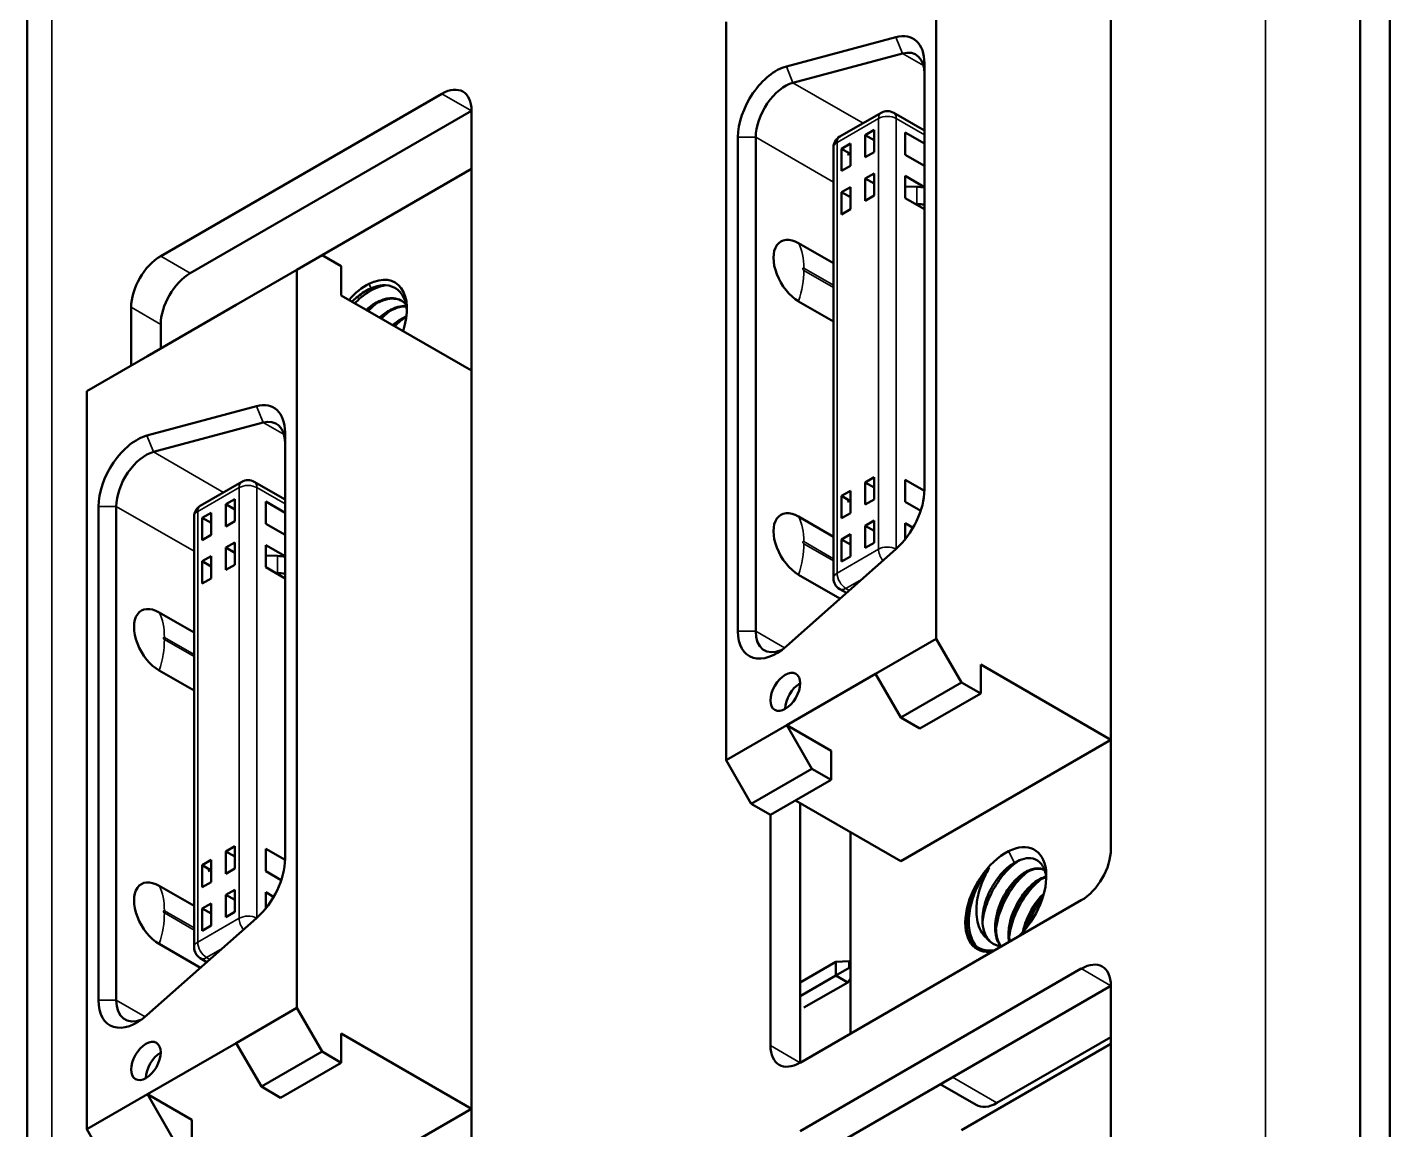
# Model space of a CAD drawing. Header units: millimetres. Extents: x 1391 to 4749, y -272 to 879.
# Drawn here: x 2197.16 to 2229.71, y 723.63 to 749.97 of the extents above; entities that cross this region are included whole.
import ezdxf

# ---------------------------------------------------------------- set-up
doc = ezdxf.new("R2010")
doc.units = ezdxf.units.MM
doc.header["$LTSCALE"] = 3
doc.layers.add('외형선(ISO)', color=7, linetype='Continuous', lineweight=50)
doc.layers.add('좁은 외형선(ISO)', color=7, linetype='Continuous', lineweight=35)

msp = doc.modelspace()

# ---------------------------------------------------------------- linework, layer by layer
at = {"layer": '외형선(ISO)', "color": 0}
for p, q in [((2229.708, 809.71), (2229.708, 664.373)), ((2229.001, 794.768), (2229.001, 679.479)), ((2197.161, 644.451), (2197.161, 793.053)), ((2223.047, 756.793), (2223.047, 730.338)), ((2218.875, 735.36), (2218.875, 752.996)), ((2213.854, 750.097), (2213.854, 732.461)), ((2215.294, 749.035), (2217.911, 749.736)), ((2215.452, 748.644), (2218.068, 749.345)), ((2218.592, 749.104), (2218.592, 738.925)), ((2200.349, 744.504), (2207.066, 748.383)), ((2207.773, 747.975), (2201.056, 744.096)), ((2207.773, 747.975), (2207.773, 721.52)), ((2216.568, 747.357), (2217.558, 747.928)), ((2218.592, 747.504), (2217.858, 747.928)), ((2214.137, 735.543), (2214.137, 747.342)), ((2214.562, 735.543), (2214.562, 747.342)), ((2217.178, 747.395), (2217.39, 747.517)), ((2217.39, 747.272), (2217.178, 747.395)), ((2217.178, 746.864), (2217.178, 747.395)), ((2217.39, 747.517), (2217.39, 746.987)), ((2218.132, 746.925), (2218.132, 747.456)), ((2218.132, 747.456), (2218.592, 747.191)), ((2216.418, 736.809), (2216.418, 747.097)), ((2216.612, 747.068), (2216.824, 747.191)), ((2216.612, 746.538), (2216.612, 747.068)), ((2216.612, 747.068), (2216.807, 746.956)), ((2216.824, 746.966), (2216.754, 746.925)), ((2216.824, 747.191), (2216.824, 746.66)), ((2217.39, 746.987), (2217.178, 746.864)), ((2216.824, 746.66), (2216.612, 746.538)), ((2218.592, 746.66), (2218.132, 746.925)), ((2207.773, 746.587), (2204.202, 744.525)), ((2217.178, 746.358), (2217.39, 746.48)), ((2217.178, 745.827), (2217.178, 746.358)), ((2217.178, 746.358), (2217.39, 746.235)), ((2217.39, 746.48), (2217.39, 745.95)), ((2218.132, 746.419), (2218.132, 745.888)), ((2218.132, 746.419), (2218.592, 746.154)), ((2216.612, 746.031), (2216.824, 746.154)), ((2216.612, 745.501), (2216.612, 746.031)), ((2216.612, 746.031), (2216.824, 745.909)), ((2216.824, 746.154), (2216.824, 745.623)), ((2218.132, 746.17), (2218.414, 746.158)), ((2217.39, 745.95), (2217.178, 745.827)), ((2218.592, 745.623), (2218.132, 745.888)), ((2218.414, 745.75), (2218.369, 745.752)), ((2216.824, 745.623), (2216.612, 745.501)), ((2216.418, 744.331), (2215.587, 744.811)), ((2204.202, 744.525), (2203.601, 744.178)), ((2204.202, 744.525), (2204.662, 744.26)), ((2203.601, 744.178), (2202.152, 743.341)), ((2203.601, 726.542), (2203.601, 744.178)), ((2204.662, 744.26), (2204.662, 743.565)), ((2207.773, 741.769), (2204.662, 743.565)), ((2215.587, 743.423), (2216.418, 742.943)), ((2199.642, 741.892), (2199.642, 743.28)), ((2202.152, 743.341), (2200.031, 742.116)), ((2200.349, 742.871), (2200.349, 742.3)), ((2200.031, 742.116), (2198.581, 741.279)), ((2198.581, 741.279), (2198.581, 723.643)), ((2200.021, 740.217), (2202.637, 740.918)), ((2200.178, 739.826), (2202.795, 740.527)), ((2203.319, 740.286), (2203.319, 730.107)), ((2217.178, 739.099), (2217.39, 739.222)), ((2217.39, 739.222), (2217.39, 738.691)), ((2218.132, 739.16), (2218.132, 738.63)), ((2218.132, 739.16), (2218.592, 738.895)), ((2201.295, 738.538), (2202.285, 739.11)), ((2203.319, 738.686), (2202.585, 739.11)), ((2216.612, 738.773), (2216.824, 738.895)), ((2216.824, 738.895), (2216.824, 738.364)), ((2217.178, 738.569), (2217.178, 739.099)), ((2217.178, 739.099), (2217.39, 738.977)), ((2198.864, 726.725), (2198.864, 738.524)), ((2199.288, 726.725), (2199.288, 738.524)), ((2201.904, 738.577), (2202.117, 738.699)), ((2202.117, 738.454), (2201.904, 738.577)), ((2201.904, 738.046), (2201.904, 738.577)), ((2202.117, 738.699), (2202.117, 738.168)), ((2202.859, 738.107), (2202.859, 738.638)), ((2202.859, 738.638), (2203.319, 738.373)), ((2216.612, 738.242), (2216.612, 738.773)), ((2216.612, 738.773), (2216.807, 738.66)), ((2216.824, 738.671), (2216.754, 738.63)), ((2217.39, 738.691), (2217.178, 738.569)), ((2218.503, 738.416), (2218.132, 738.63)), ((2201.145, 727.991), (2201.145, 738.279)), ((2201.339, 738.25), (2201.551, 738.373)), ((2201.339, 737.719), (2201.339, 738.25)), ((2201.339, 738.25), (2201.551, 738.128)), ((2201.551, 738.373), (2201.551, 737.842)), ((2202.117, 738.168), (2201.904, 738.046)), ((2216.418, 737.799), (2215.587, 738.279)), ((2216.824, 738.364), (2216.612, 738.242)), ((2217.178, 738.062), (2217.39, 738.185)), ((2217.39, 738.185), (2217.39, 737.654)), ((2201.551, 737.842), (2201.339, 737.719)), ((2203.319, 737.842), (2202.859, 738.107)), ((2216.612, 737.736), (2216.824, 737.858)), ((2216.824, 737.858), (2216.824, 737.327)), ((2217.178, 737.532), (2217.178, 738.062)), ((2217.178, 738.062), (2217.39, 737.94)), ((2218.132, 738.124), (2218.132, 737.74)), ((2218.132, 738.124), (2218.321, 738.015)), ((2201.904, 737.54), (2202.117, 737.662)), ((2201.904, 737.009), (2201.904, 737.54)), ((2201.904, 737.54), (2202.117, 737.417)), ((2202.117, 737.662), (2202.117, 737.132)), ((2202.859, 737.601), (2202.859, 737.07)), ((2202.859, 737.601), (2203.319, 737.336)), ((2216.612, 737.736), (2216.824, 737.613)), ((2216.612, 737.205), (2216.612, 737.736)), ((2217.39, 737.654), (2217.178, 737.532)), ((2201.339, 737.213), (2201.551, 737.336)), ((2201.339, 736.682), (2201.339, 737.213)), ((2201.339, 737.213), (2201.551, 737.091)), ((2201.551, 737.336), (2201.551, 736.805)), ((2202.859, 737.351), (2203.141, 737.34)), ((2217.911, 737.506), (2215.294, 735.186)), ((2216.824, 737.327), (2216.612, 737.205)), ((2202.117, 737.132), (2201.904, 737.009)), ((2203.319, 736.805), (2202.859, 737.07)), ((2203.141, 736.932), (2203.096, 736.934)), ((2215.587, 736.891), (2216.574, 736.321)), ((2201.551, 736.805), (2201.339, 736.682)), ((2216.728, 736.457), (2216.568, 736.549)), ((2201.145, 735.512), (2200.313, 735.992)), ((2217.425, 734.523), (2218.875, 735.36)), ((2219.476, 734.319), (2218.875, 735.36)), ((2200.313, 734.604), (2201.145, 734.124)), ((2219.936, 734.747), (2219.936, 734.053)), ((2219.936, 734.747), (2223.047, 732.951)), ((2215.304, 733.298), (2217.425, 734.523)), ((2218.026, 733.482), (2217.425, 734.523)), ((2219.476, 734.319), (2218.026, 733.482)), ((2219.476, 734.319), (2219.936, 734.053)), ((2218.486, 733.216), (2219.936, 734.053)), ((2213.854, 732.461), (2215.304, 733.298)), ((2215.304, 733.298), (2215.905, 732.257)), ((2216.365, 732.686), (2215.304, 733.298)), ((2218.486, 733.216), (2218.026, 733.482)), ((2216.365, 731.992), (2216.365, 732.686)), ((2223.047, 732.951), (2218.026, 730.052)), ((2213.854, 732.461), (2214.456, 731.42)), ((2215.905, 732.257), (2214.456, 731.42)), ((2214.915, 731.155), (2216.365, 731.992)), ((2216.365, 731.992), (2215.905, 732.257)), ((2214.915, 731.155), (2214.456, 731.42)), ((2218.026, 730.052), (2215.516, 731.502)), ((2215.622, 731.441), (2215.622, 725.235)), ((2214.915, 725.643), (2214.915, 731.155)), ((2216.824, 725.929), (2216.824, 730.746)), ((2201.904, 730.281), (2202.117, 730.404)), ((2202.117, 730.404), (2202.117, 729.873)), ((2201.339, 729.954), (2201.551, 730.077)), ((2201.551, 730.077), (2201.551, 729.546)), ((2201.904, 729.75), (2201.904, 730.281)), ((2201.904, 730.281), (2202.117, 730.159)), ((2202.859, 730.342), (2202.859, 729.812)), ((2202.859, 730.342), (2203.318, 730.077)), ((2201.339, 729.424), (2201.339, 729.954)), ((2201.339, 729.954), (2201.533, 729.842)), ((2201.551, 729.852), (2201.48, 729.812)), ((2202.117, 729.873), (2201.904, 729.75)), ((2203.229, 729.598), (2202.859, 729.812)), ((2201.145, 728.981), (2200.313, 729.461)), ((2201.551, 729.546), (2201.339, 729.424)), ((2201.904, 729.244), (2202.117, 729.367)), ((2201.904, 728.713), (2201.904, 729.244)), ((2201.904, 729.244), (2202.117, 729.122)), ((2202.117, 729.367), (2202.117, 728.836)), ((2202.859, 729.305), (2202.859, 728.922)), ((2202.859, 729.305), (2203.047, 729.197)), ((2222.34, 729.114), (2215.622, 725.235)), ((2201.339, 728.918), (2201.551, 729.04)), ((2201.339, 728.918), (2201.551, 728.795)), ((2201.339, 728.387), (2201.339, 728.918)), ((2201.551, 729.04), (2201.551, 728.509)), ((2202.117, 728.836), (2201.904, 728.713)), ((2202.637, 728.688), (2200.021, 726.368)), ((2201.551, 728.509), (2201.339, 728.387)), ((2200.313, 728.072), (2201.3, 727.503)), ((2201.454, 727.639), (2201.295, 727.731)), ((2216.478, 727.644), (2215.622, 727.15)), ((2215.622, 723.602), (2222.34, 727.481)), ((2216.796, 727.664), (2216.478, 727.644)), ((2216.478, 727.317), (2216.478, 727.644)), ((2216.478, 727.317), (2216.796, 727.501)), ((2216.796, 727.664), (2216.824, 727.648)), ((2216.796, 727.664), (2216.796, 727.501)), ((2216.796, 727.501), (2216.824, 727.485)), ((2215.622, 726.823), (2216.478, 727.317)), ((2216.761, 727.154), (2215.714, 726.55)), ((2216.478, 727.317), (2216.761, 727.154)), ((2216.824, 727.249), (2216.761, 727.154)), ((2223.047, 727.072), (2216.329, 723.194)), ((2223.047, 727.072), (2223.047, 700.618)), ((2202.152, 725.705), (2203.601, 726.542)), ((2204.202, 725.501), (2203.601, 726.542)), ((2204.662, 725.929), (2204.662, 725.235)), ((2204.662, 725.929), (2207.773, 724.133)), ((2220.325, 724.276), (2223.047, 725.848)), ((2200.031, 724.48), (2202.152, 725.705)), ((2202.753, 724.664), (2202.152, 725.705)), ((2204.202, 725.501), (2202.753, 724.664)), ((2204.202, 725.501), (2204.662, 725.235)), ((2223.047, 725.684), (2219.476, 723.623)), ((2203.213, 724.398), (2204.662, 725.235)), ((2203.213, 724.398), (2202.753, 724.664)), ((2219.825, 724.226), (2218.971, 724.719)), ((2198.581, 723.643), (2200.031, 724.48)), ((2200.031, 724.48), (2200.632, 723.439)), ((2201.091, 723.868), (2200.031, 724.48)), ((2201.091, 723.173), (2201.091, 723.868)), ((2207.773, 724.133), (2202.753, 721.234)), ((2198.581, 723.643), (2199.182, 722.602))]:
    msp.add_line(p, q, dxfattribs=at)
for centre, start, end in [((2217.708, 747.668), 60, 120), ((2216.718, 747.097), 120, 180), ((2202.435, 738.85), 60, 120), ((2201.445, 738.279), 120, 180), ((2216.718, 736.809), 180, 240), ((2201.445, 727.991), 180, 240)]:
    msp.add_arc(centre, 0.3, start, end, dxfattribs=at)
for centre, major_axis, start_param, end_param in [((2217.673, 748.574), (0.65, 1.126), 5.497787, 6.806784), ((2217.885, 748.451), (0.5, 0.866), 5.497787, 6.806784), ((2215.057, 747.873), (0.65, 1.126), 0.523599, 2.356194), ((2215.269, 747.75), (0.5, 0.866), 0.523599, 2.356194), ((2207.066, 747.566), (0.5, 0.866), 5.497787, 7.068583), ((2218.345, 745.582), (1, 0), 1.32071, 1.501087), ((2218.345, 745.174), (-1, 0), 4.462303, 4.642679), ((2215.587, 744.117), (-0.425, 0.736), 5.497786, 8.63938), ((2200.349, 743.688), (-0.5, -0.866), 3.926991, 5.497787), ((2201.056, 743.28), (0.5, 0.866), 0.785398, 2.356194), ((2205.263, 742.688), (0.684, 1.186), 0.722566, 1.228412), ((2205.263, 742.688), (0.684, 1.186), 5.054773, 7.005752), ((2202.399, 739.755), (0.65, 1.126), 5.497787, 6.806784), ((2202.611, 739.633), (0.5, 0.866), 5.497787, 6.806784), ((2199.783, 739.054), (0.65, 1.126), 0.523599, 2.356194), ((2199.995, 738.932), (0.5, 0.866), 0.523599, 2.356194), ((2217.673, 738.394), (-0.65, -1.126), 1.047198, 2.356194), ((2215.587, 737.585), (-0.425, 0.736), 5.497786, 8.63938), ((2203.071, 736.764), (1, 0), 1.32071, 1.501087), ((2203.071, 736.356), (-1, 0), 4.462303, 4.642679), ((2200.313, 735.298), (-0.425, 0.736), 5.497786, 8.63938), ((2215.057, 736.074), (-0.65, -1.126), 5.497787, 7.330383), ((2215.269, 735.952), (-0.5, -0.866), 5.497787, 6.927988), ((2215.622, 733.89), (-0.25, -0.433), 3.926991, 5.497787), ((2220.537, 729.134), (0.684, 1.186), 4.245835, 7.005752), ((2202.399, 729.576), (-0.65, -1.126), 1.047198, 2.356194), ((2220.537, 729.134), (0.685, 1.186), 0.722566, 3.608146), ((2222.34, 729.93), (0.5, 0.866), 3.926991, 5.497787), ((2200.313, 728.766), (-0.425, 0.736), 5.497786, 8.63938), ((2220.749, 729.011), (-0.534, -0.926), 5.67221, 6.024414), ((2220.749, 729.011), (-0.534, -0.926), 6.024554, 6.024757), ((2222.34, 726.664), (0.5, 0.866), 5.497787, 7.068583), ((2199.783, 727.256), (-0.65, -1.126), 5.497787, 7.330383), ((2199.995, 727.134), (-0.5, -0.866), 5.497787, 6.927988), ((2200.349, 725.072), (-0.25, -0.433), 3.926991, 5.497787), ((2215.622, 726.052), (-0.5, -0.866), 5.497787, 7.068583), ((2220.325, 725.092), (-0.5, -0.866), 0, 0.785398)]:
    msp.add_ellipse(centre, major_axis=major_axis, ratio=0.57735, start_param=start_param, end_param=end_param, dxfattribs=at)
for centre in [(2215.269, 734.094), (2199.995, 725.276)]:
    msp.add_ellipse(centre, major_axis=(-0.25, -0.433), ratio=0.57735, dxfattribs=at)
for points, knots in [([(2205.318, 743.71), (2205.22, 743.66), (2205.121, 743.593), (2204.991, 743.481), (2204.956, 743.449), (2204.922, 743.416)], [0.00000463, 0.00000463, 0.00000463, 0.00000463, 0.04054907, 0.04054907, 0.0556116, 0.0556116, 0.0556116, 0.0556116]), ([(2204.987, 743.378), (2205.033, 743.425), (2205.08, 743.47), (2205.274, 743.633), (2205.407, 743.705), (2205.582, 743.776), (2205.65, 743.795), (2205.715, 743.807)], [-1.41963802, -1.41963802, -1.41963802, -1.41963802, -1.40521207, -1.40521207, -1.36223074, -1.36223074, -1.33518194, -1.33518194, -1.33518194, -1.33518194]), ([(2205.318, 743.71), (2205.328, 743.714), (2205.337, 743.719), (2205.356, 743.728), (2205.367, 743.733), (2205.378, 743.737)], [-0.008112216, -0.008112216, -0.008112216, -0.008112216, -0.00435273, -0.00435273, -0.000000528, -0.000000528, -0.000000528, -0.000000528]), ([(2205.378, 743.737), (2205.506, 743.792), (2205.622, 743.812), (2205.821, 743.801), (2205.91, 743.772), (2206.074, 743.656), (2206.131, 743.568), (2206.203, 743.395), (2206.224, 743.294), (2206.23, 743.184)], [-0.3411007, -0.3411007, -0.3411007, -0.3411007, -0.3069158, -0.3069158, -0.2734053, -0.2734053, -0.2332699, -0.2332699, -0.1929574, -0.1929574, -0.1929574, -0.1929574]), ([(2205.258, 743.221), (2205.283, 743.243), (2205.308, 743.264), (2205.39, 743.327), (2205.448, 743.365), (2205.576, 743.435), (2205.647, 743.463), (2205.766, 743.491), (2205.815, 743.497), (2205.929, 743.498), (2205.993, 743.487), (2206.098, 743.444), (2206.14, 743.417), (2206.188, 743.373), (2206.198, 743.363), (2206.207, 743.352)], [0.0754366, 0.0754366, 0.0754366, 0.0754366, 0.0859219, 0.0859219, 0.1090576, 0.1090576, 0.1374293, 0.1374293, 0.1576978, 0.1576978, 0.1871767, 0.1871767, 0.2110638, 0.2110638, 0.2177129, 0.2177129, 0.2177129, 0.2177129]), ([(2206.111, 743.432), (2206.08, 743.449), (2206.047, 743.462), (2205.953, 743.487), (2205.888, 743.491), (2205.748, 743.475), (2205.672, 743.454), (2205.517, 743.386), (2205.438, 743.339), (2205.332, 743.259), (2205.304, 743.236), (2205.276, 743.211)], [0.0804132, 0.0804132, 0.0804132, 0.0804132, 0.0972251, 0.0972251, 0.1257528, 0.1257528, 0.1564545, 0.1564545, 0.187802, 0.187802, 0.1995583, 0.1995583, 0.1995583, 0.1995583]), ([(2205.306, 743.194), (2205.321, 743.209), (2205.336, 743.224), (2205.4, 743.286), (2205.453, 743.334), (2205.511, 743.378)], [-0.64085808, -0.64085808, -0.64085808, -0.64085808, -0.63484309, -0.63484309, -0.61538106, -0.61538106, -0.61538106, -0.61538106]), ([(2205.846, 743.224), (2205.815, 743.208), (2205.784, 743.191), (2205.693, 743.133), (2205.633, 743.089), (2205.576, 743.038)], [-0.1733075, -0.1733075, -0.1733075, -0.1733075, -0.16094263, -0.16094263, -0.13673091, -0.13673091, -0.13673091, -0.13673091]), ([(2205.594, 743.027), (2205.605, 743.037), (2205.616, 743.046), (2205.704, 743.12), (2205.784, 743.173), (2205.864, 743.214)], [-0.03660113, -0.03660113, -0.03660113, -0.03660113, -0.03206384, -0.03206384, -0.0000085, -0.0000085, -0.0000085, -0.0000085]), ([(2205.846, 743.224), (2205.886, 743.244), (2205.926, 743.261), (2206.032, 743.298), (2206.096, 743.311), (2206.178, 743.315), (2206.197, 743.315), (2206.215, 743.313)], [0.00000936, 0.00000936, 0.00000936, 0.00000936, 0.01594757, 0.01594757, 0.04273414, 0.04273414, 0.05093776, 0.05093776, 0.05093776, 0.05093776]), ([(2206.217, 743.303), (2206.197, 743.304), (2206.176, 743.303), (2206.109, 743.298), (2206.062, 743.288), (2205.964, 743.259), (2205.914, 743.239), (2205.864, 743.214)], [0.11453439, 0.11453439, 0.11453439, 0.11453439, 0.12339075, 0.12339075, 0.14298835, 0.14298835, 0.16293936, 0.16293936, 0.16293936, 0.16293936]), ([(2205.894, 742.854), (2205.905, 742.863), (2205.916, 742.873), (2206.004, 742.946), (2206.084, 743), (2206.164, 743.04)], [0.08833595, 0.08833595, 0.08833595, 0.08833595, 0.09287417, 0.09287417, 0.12492362, 0.12492362, 0.12492362, 0.12492362]), ([(2206.182, 743.03), (2206.098, 742.987), (2206.013, 742.93), (2205.926, 742.855), (2205.919, 742.849), (2205.912, 742.844)], [0.00001872, 0.00001872, 0.00001872, 0.00001872, 0.03384926, 0.03384926, 0.0366197, 0.0366197, 0.0366197, 0.0366197]), ([(2219.981, 728.6), (2219.988, 728.664), (2219.999, 728.73), (2220.049, 728.947), (2220.105, 729.101), (2220.254, 729.412), (2220.352, 729.568), (2220.559, 729.826), (2220.669, 729.933), (2220.826, 730.044), (2220.859, 730.065), (2220.891, 730.083)], [-0.8634311, -0.8634311, -0.8634311, -0.8634311, -0.8413233, -0.8413233, -0.7908052, -0.7908052, -0.7344104, -0.7344104, -0.6834224, -0.6834224, -0.6700664, -0.6700664, -0.6700664, -0.6700664]), ([(2221.503, 729.628), (2221.502, 729.652), (2221.499, 729.676), (2221.48, 729.821), (2221.44, 729.913), (2221.334, 730.046), (2221.266, 730.09), (2221.121, 730.126), (2221.049, 730.125), (2220.899, 730.091), (2220.821, 730.059), (2220.742, 730.012)], [-0.1671299, -0.1671299, -0.1671299, -0.1671299, -0.1587316, -0.1587316, -0.1143945, -0.1143945, -0.0705903, -0.0705903, -0.0350836, -0.0350836, -0.0003014, -0.0003014, -0.0003014, -0.0003014]), ([(2220.12, 729.86), (2220.023, 729.743), (2219.932, 729.613), (2219.781, 729.346), (2219.725, 729.219), (2219.635, 728.935), (2219.608, 728.78), (2219.596, 728.517), (2219.605, 728.405), (2219.629, 728.307)], [-0.1802539, -0.1802539, -0.1802539, -0.1802539, -0.1362417, -0.1362417, -0.0941527, -0.0941527, -0.0431425, -0.0431425, -0.0000575, -0.0000575, -0.0000575, -0.0000575]), ([(2219.85, 727.999), (2219.832, 728.018), (2219.815, 728.039), (2219.726, 728.162), (2219.688, 728.281), (2219.647, 728.538), (2219.648, 728.697), (2219.701, 729.03), (2219.75, 729.189), (2219.857, 729.44), (2219.908, 729.537), (2220.019, 729.721), (2220.08, 729.809), (2220.144, 729.889)], [-0.2121895, -0.2121895, -0.2121895, -0.2121895, -0.2033222, -0.2033222, -0.163161, -0.163161, -0.1148826, -0.1148826, -0.0652414, -0.0652414, -0.0326543, -0.0326543, -0.0002802, -0.0002802, -0.0002802, -0.0002802]), ([(2220.095, 728.195), (2220.074, 728.212), (2220.053, 728.231), (2220.033, 728.252), (2220.008, 728.279), (2219.985, 728.31), (2219.964, 728.343), (2219.927, 728.401), (2219.897, 728.468), (2219.876, 728.541), (2219.854, 728.614), (2219.841, 728.693), (2219.835, 728.778), (2219.83, 728.862), (2219.832, 728.952), (2219.843, 729.045), (2219.846, 729.07), (2219.85, 729.096), (2219.854, 729.121), (2219.865, 729.19), (2219.88, 729.26), (2219.9, 729.33), (2219.926, 729.427), (2219.96, 729.523), (2220.001, 729.617), (2220.042, 729.71), (2220.09, 729.802), (2220.144, 729.889)], [0.0000023, 0.0000023, 0.0000023, 0.0000023, 0.0620137, 0.0620137, 0.0620137, 0.1428571, 0.1428571, 0.1428571, 0.2857143, 0.2857143, 0.2857143, 0.4285714, 0.4285714, 0.4285714, 0.5714286, 0.5714286, 0.5714286, 0.6103082, 0.6103082, 0.6103082, 0.7142857, 0.7142857, 0.7142857, 0.8571429, 0.8571429, 0.8571429, 0.9991428, 0.9991428, 0.9991428, 0.9991428]), ([(2220.693, 729.981), (2220.635, 729.942), (2220.578, 729.897), (2220.462, 729.787), (2220.405, 729.722), (2220.263, 729.537), (2220.186, 729.408), (2220.097, 729.21), (2220.072, 729.146), (2220.012, 728.96), (2219.989, 728.838), (2219.976, 728.617), (2219.983, 728.518), (2220.004, 728.43)], [-0.1930619, -0.1930619, -0.1930619, -0.1930619, -0.1679086, -0.1679086, -0.1405681, -0.1405681, -0.0961458, -0.0961458, -0.0755457, -0.0755457, -0.0363253, -0.0363253, -0.0000318, -0.0000318, -0.0000318, -0.0000318]), ([(2220.406, 728.021), (2220.392, 728.042), (2220.378, 728.063), (2220.34, 728.135), (2220.32, 728.189), (2220.292, 728.305), (2220.285, 728.366), (2220.28, 728.508), (2220.286, 728.588), (2220.307, 728.716), (2220.316, 728.762), (2220.34, 728.858), (2220.355, 728.908), (2220.405, 729.05), (2220.445, 729.141), (2220.525, 729.287), (2220.561, 729.344), (2220.644, 729.462), (2220.693, 729.522), (2220.785, 729.62), (2220.827, 729.66), (2220.9, 729.72), (2220.93, 729.742), (2220.96, 729.762)], [-0.223132, -0.223132, -0.223132, -0.223132, -0.2119371, -0.2119371, -0.1884377, -0.1884377, -0.16565, -0.16565, -0.1386469, -0.1386469, -0.1239517, -0.1239517, -0.1079914, -0.1079914, -0.0782642, -0.0782642, -0.0579725, -0.0579725, -0.0335321, -0.0335321, -0.0138665, -0.0138665, -0.0000527, -0.0000527, -0.0000527, -0.0000527]), ([(2220.301, 728.436), (2220.313, 728.529), (2220.334, 728.627), (2220.416, 728.9), (2220.488, 729.068), (2220.651, 729.354), (2220.745, 729.491), (2220.929, 729.688), (2220.997, 729.749), (2221.065, 729.802)], [-1.5979072, -1.5979072, -1.5979072, -1.5979072, -1.567764, -1.567764, -1.5194856, -1.5194856, -1.4793244, -1.4793244, -1.4575472, -1.4575472, -1.4575472, -1.4575472]), ([(2220.979, 729.751), (2220.92, 729.712), (2220.861, 729.664), (2220.75, 729.555), (2220.697, 729.495), (2220.598, 729.363), (2220.552, 729.291), (2220.466, 729.133), (2220.428, 729.047), (2220.365, 728.874), (2220.34, 728.786), (2220.308, 728.617), (2220.301, 728.536), (2220.301, 728.386), (2220.308, 728.318), (2220.335, 728.188), (2220.357, 728.128), (2220.385, 728.074)], [-0.2122491, -0.2122491, -0.2122491, -0.2122491, -0.1852303, -0.1852303, -0.1598343, -0.1598343, -0.1336689, -0.1336689, -0.1057247, -0.1057247, -0.0777633, -0.0777633, -0.050926, -0.050926, -0.0261301, -0.0261301, -0.0000369, -0.0000369, -0.0000369, -0.0000369]), ([(2220.742, 730.012), (2220.734, 730.007), (2220.725, 730.002), (2220.709, 729.991), (2220.701, 729.986), (2220.693, 729.981)], [-0.007244005, -0.007244005, -0.007244005, -0.007244005, -0.003482443, -0.003482443, -0.000016156, -0.000016156, -0.000016156, -0.000016156]), ([(2220.96, 729.762), (2220.967, 729.767), (2220.973, 729.771), (2220.987, 729.78), (2220.993, 729.784), (2221, 729.788)], [-0.006752783, -0.006752783, -0.006752783, -0.006752783, -0.003688664, -0.003688664, -0.000621289, -0.000621289, -0.000621289, -0.000621289]), ([(2221.019, 729.777), (2221.013, 729.773), (2221.006, 729.769), (2220.992, 729.76), (2220.986, 729.756), (2220.979, 729.751)], [-0.006162923, -0.006162923, -0.006162923, -0.006162923, -0.003096779, -0.003096779, -0.000031142, -0.000031142, -0.000031142, -0.000031142]), ([(2221, 729.788), (2221.034, 729.807), (2221.067, 729.824), (2221.143, 729.855), (2221.186, 729.867), (2221.275, 729.881), (2221.32, 729.881), (2221.4, 729.865), (2221.434, 729.851), (2221.465, 729.832)], [-0.33756009, -0.33756009, -0.33756009, -0.33756009, -0.32221157, -0.32221157, -0.30209181, -0.30209181, -0.27850738, -0.27850738, -0.25714313, -0.25714313, -0.25714313, -0.25714313]), ([(2221.464, 729.832), (2221.438, 729.846), (2221.41, 729.856), (2221.328, 729.872), (2221.271, 729.87), (2221.149, 729.842), (2221.085, 729.815), (2221.019, 729.777)], [-0.07604704, -0.07604704, -0.07604704, -0.07604704, -0.05889784, -0.05889784, -0.02994985, -0.02994985, -0.000001, -0.000001, -0.000001, -0.000001]), ([(2220.614, 728.117), (2220.609, 728.147), (2220.605, 728.179), (2220.599, 728.275), (2220.6, 728.343), (2220.613, 728.463), (2220.621, 728.514), (2220.647, 728.64), (2220.668, 728.714), (2220.719, 728.855), (2220.748, 728.921), (2220.815, 729.054), (2220.854, 729.12), (2220.927, 729.229), (2220.959, 729.272), (2221.035, 729.365), (2221.079, 729.412), (2221.174, 729.503), (2221.226, 729.544), (2221.278, 729.579)], [-0.1815952, -0.1815952, -0.1815952, -0.1815952, -0.170004, -0.170004, -0.1468908, -0.1468908, -0.1303057, -0.1303057, -0.1065561, -0.1065561, -0.0849406, -0.0849406, -0.0618645, -0.0618645, -0.0448953, -0.0448953, -0.0238246, -0.0238246, -0.0000667, -0.0000667, -0.0000667, -0.0000667]), ([(2221.297, 729.568), (2221.251, 729.538), (2221.206, 729.502), (2221.117, 729.422), (2221.074, 729.378), (2220.951, 729.233), (2220.877, 729.123), (2220.782, 728.942), (2220.753, 728.878), (2220.679, 728.688), (2220.646, 728.561), (2220.621, 728.373), (2220.618, 728.311), (2220.62, 728.208), (2220.623, 728.166), (2220.629, 728.126)], [-0.3305341, -0.3305341, -0.3305341, -0.3305341, -0.3098211, -0.3098211, -0.2893068, -0.2893068, -0.2488222, -0.2488222, -0.2278833, -0.2278833, -0.1874045, -0.1874045, -0.1664565, -0.1664565, -0.1513299, -0.1513299, -0.1513299, -0.1513299]), ([(2220.619, 728.25), (2220.632, 728.352), (2220.658, 728.488), (2220.772, 728.812), (2220.849, 728.971), (2221.035, 729.268), (2221.14, 729.398), (2221.286, 729.539), (2221.328, 729.577), (2221.378, 729.616)], [-0.4285501, -0.4285501, -0.4285501, -0.4285501, -0.3984217, -0.3984217, -0.368419, -0.368419, -0.3370369, -0.3370369, -0.3278383, -0.3278383, -0.3278383, -0.3278383]), ([(2221.278, 729.579), (2221.285, 729.583), (2221.291, 729.587), (2221.304, 729.596), (2221.311, 729.6), (2221.318, 729.604)], [-0.006753531, -0.006753531, -0.006753531, -0.006753531, -0.003732087, -0.003732087, -0.000709909, -0.000709909, -0.000709909, -0.000709909]), ([(2221.337, 729.593), (2221.331, 729.589), (2221.324, 729.585), (2221.31, 729.577), (2221.304, 729.572), (2221.297, 729.568)], [-0.006157377, -0.006157377, -0.006157377, -0.006157377, -0.0030818, -0.0030818, -0.000002392, -0.000002392, -0.000002392, -0.000002392]), ([(2221.318, 729.604), (2221.363, 729.63), (2221.408, 729.652), (2221.468, 729.672), (2221.484, 729.676), (2221.499, 729.68)], [-0.33097826, -0.33097826, -0.33097826, -0.33097826, -0.31021925, -0.31021925, -0.30296794, -0.30296794, -0.30296794, -0.30296794]), ([(2220.945, 728.356), (2220.963, 728.45), (2220.991, 728.546), (2221.053, 728.705), (2221.082, 728.769), (2221.177, 728.95), (2221.251, 729.06), (2221.369, 729.199), (2221.407, 729.238), (2221.446, 729.274)], [-0.1331271, -0.1331271, -0.1331271, -0.1331271, -0.102663, -0.102663, -0.0817191, -0.0817191, -0.0412315, -0.0412315, -0.0232168, -0.0232168, -0.0232168, -0.0232168]), ([(2221.435, 729.236), (2221.385, 729.187), (2221.337, 729.132), (2221.213, 728.968), (2221.143, 728.851), (2221.043, 728.631), (2221.008, 728.533), (2220.979, 728.419), (2220.975, 728.402), (2220.971, 728.386)], [-0.3027666, -0.3027666, -0.3027666, -0.3027666, -0.279342, -0.279342, -0.2383008, -0.2383008, -0.2069774, -0.2069774, -0.2017188, -0.2017188, -0.2017188, -0.2017188]), ([(2221.03, 728.457), (2221.039, 728.484), (2221.049, 728.512), (2221.123, 728.7), (2221.204, 728.855), (2221.334, 729.048), (2221.369, 729.095), (2221.404, 729.139)], [-1.16829923, -1.16829923, -1.16829923, -1.16829923, -1.16184234, -1.16184234, -1.12549201, -1.12549201, -1.11207579, -1.11207579, -1.11207579, -1.11207579]), ([(2220.004, 728.43), (2220.014, 728.386), (2220.027, 728.345), (2220.061, 728.266), (2220.082, 728.228), (2220.143, 728.144), (2220.186, 728.104), (2220.236, 728.073)], [-0.14315228, -0.14315228, -0.14315228, -0.14315228, -0.12584938, -0.12584938, -0.10720009, -0.10720009, -0.07937378, -0.07937378, -0.07937378, -0.07937378]), ([(2219.629, 728.307), (2219.662, 728.211), (2219.709, 728.13), (2219.828, 728.007), (2219.897, 727.963), (2220.061, 727.911), (2220.155, 727.906), (2220.265, 727.924), (2220.276, 727.926), (2220.286, 727.928)], [-0.165231, -0.165231, -0.165231, -0.165231, -0.1225681, -0.1225681, -0.0819482, -0.0819482, -0.0387714, -0.0387714, -0.0343841, -0.0343841, -0.0343841, -0.0343841]), ([(2220.444, 728.019), (2220.42, 728.02), (2220.398, 728.022), (2220.346, 728.031), (2220.317, 728.038), (2220.213, 728.078), (2220.147, 728.127), (2220.095, 728.195)], [-0.06289299, -0.06289299, -0.06289299, -0.06289299, -0.05267108, -0.05267108, -0.03889441, -0.03889441, -0.00001273, -0.00001273, -0.00001273, -0.00001273])]:
    msp.add_open_spline(points, degree=3, knots=knots, dxfattribs=at)
for points in [[(2205.83, 743.196), (2205.768, 743.148), (2205.697, 743.088), (2205.623, 743.011)], [(2206.164, 743.04), (2206.183, 743.049), (2206.201, 743.058), (2206.219, 743.066)], [(2206.148, 743.012), (2206.077, 742.957), (2206.007, 742.895), (2205.941, 742.827)], [(2206.217, 743.046), (2206.205, 743.041), (2206.194, 743.036), (2206.182, 743.03)], [(2220.144, 729.889), (2220.141, 729.885), (2220.137, 729.881), (2220.133, 729.876)], [(2221.5, 729.665), (2221.447, 729.65), (2221.393, 729.626), (2221.337, 729.593)], [(2219.632, 728.298), (2219.631, 728.301), (2219.63, 728.304), (2219.629, 728.307)], [(2220.385, 728.074), (2220.395, 728.055), (2220.406, 728.037), (2220.418, 728.02)]]:
    msp.add_open_spline(points, degree=3, dxfattribs=at)
at = {"layer": '좁은 외형선(ISO)', "color": 0}
for p, q in [((2226.738, 678.344), (2226.738, 794.27)), ((2197.747, 793.87), (2197.747, 645.267)), ((2218.068, 749.345), (2217.911, 749.736)), ((2218.068, 749.345), (2218.568, 749.057)), ((2215.294, 749.035), (2215.452, 748.644)), ((2215.452, 748.644), (2217.125, 747.678)), ((2207.066, 748.383), (2207.773, 747.975)), ((2217.496, 747.791), (2216.506, 747.219)), ((2217.496, 737.503), (2217.496, 747.791)), ((2218.592, 747.403), (2217.92, 747.791)), ((2217.92, 747.791), (2217.92, 737.515)), ((2214.562, 747.342), (2214.137, 747.342)), ((2216.418, 746.27), (2214.562, 747.342)), ((2216.506, 747.219), (2216.506, 736.931)), ((2218.414, 746.158), (2218.414, 745.75)), ((2201.056, 744.096), (2200.349, 744.504)), ((2215.711, 744.214), (2216.418, 743.806)), ((2216.418, 743.754), (2215.711, 744.162)), ((2205.378, 743.737), (2205.324, 743.838)), ((2199.642, 743.28), (2200.349, 742.871)), ((2202.795, 740.527), (2202.637, 740.918)), ((2202.795, 740.527), (2203.295, 740.239)), ((2200.021, 740.217), (2200.178, 739.826)), ((2200.178, 739.826), (2201.852, 738.86)), ((2202.223, 738.973), (2201.233, 738.401)), ((2202.223, 728.685), (2202.223, 738.973)), ((2203.319, 738.585), (2202.647, 738.973)), ((2202.647, 738.973), (2202.647, 728.697)), ((2199.288, 738.524), (2198.864, 738.524)), ((2201.145, 737.452), (2199.288, 738.524)), ((2201.233, 738.401), (2201.233, 728.113)), ((2216.418, 737.274), (2215.711, 737.682)), ((2216.418, 737.222), (2215.711, 737.63)), ((2203.141, 737.34), (2203.141, 736.932)), ((2217.496, 737.503), (2216.506, 736.931)), ((2217.091, 736.779), (2216.718, 736.564)), ((2216.718, 736.564), (2216.797, 736.519)), ((2200.437, 735.396), (2201.145, 734.987)), ((2201.145, 734.935), (2200.437, 735.344)), ((2214.137, 735.543), (2214.562, 735.543)), ((2214.562, 735.543), (2215.248, 735.147)), ((2220.742, 730.012), (2220.597, 730.285)), ((2201.145, 728.455), (2200.437, 728.864)), ((2201.145, 728.403), (2200.437, 728.812)), ((2202.223, 728.685), (2201.233, 728.113)), ((2201.817, 727.961), (2201.445, 727.746)), ((2201.445, 727.746), (2201.523, 727.7)), ((2222.34, 727.481), (2223.047, 727.072)), ((2198.864, 726.725), (2199.288, 726.725)), ((2199.288, 726.725), (2199.975, 726.329)), ((2215.622, 725.235), (2214.915, 725.643)), ((2219.264, 724.888), (2220.325, 724.276))]:
    msp.add_line(p, q, dxfattribs=at)
for centre, major_axis, start_param, end_param in [((2217.708, 747.668), (-0.15, 0.26), 0, 0.785398), ((2217.708, 747.668), (-0.3, 0), 3.926991, 5.497787), ((2217.708, 747.668), (0.15, 0.26), 5.497787, 6.283185), ((2216.718, 747.097), (-0.15, 0.26), 0, 0.785398), ((2216.718, 747.097), (-0.3, 0), 5.497787, 6.283185), ((2214.296, 743.398), (1, 1.732), 5.497788, 5.91923), ((2214.296, 743.346), (-1, -1.732), 1.934752, 2.356195), ((2215.711, 744.188), (-0.0159, 0.0276), 5.497787, 8.63938), ((2202.435, 738.85), (-0.15, 0.26), 0, 0.785398), ((2202.435, 738.85), (-0.3, 0), 3.926991, 5.497787), ((2202.435, 738.85), (0.15, 0.26), 5.497787, 6.283185), ((2201.445, 738.279), (-0.15, 0.26), 0, 0.785398), ((2201.445, 738.279), (-0.3, 0), 5.497787, 6.283185), ((2214.296, 736.866), (1, 1.732), 5.497788, 5.91923), ((2214.296, 736.814), (-1, -1.732), 1.934752, 2.356195), ((2215.711, 737.656), (-0.0159, 0.0276), 5.497786, 8.63938), ((2217.708, 737.381), (-0.3, 0), 3.964541, 5.497787), ((2217.708, 737.381), (-0.15, 0.26), 0.785398, 1.825162), ((2216.718, 736.809), (-0.3, 0), 5.497787, 6.283185), ((2216.718, 736.809), (0.15, -0.26), 3.926991, 5.497787), ((2216.718, 736.809), (-0.15, -0.26), 0, 0.785398), ((2199.023, 734.579), (1, 1.732), 5.497788, 5.91923), ((2199.023, 734.527), (-1, -1.732), 1.934752, 2.356195), ((2200.437, 735.37), (-0.0159, 0.0276), 5.497787, 8.63938), ((2199.023, 728.047), (1, 1.732), 5.497788, 5.91923), ((2199.023, 727.995), (-1, -1.732), 1.934752, 2.356195), ((2200.437, 728.838), (-0.0159, 0.0276), 5.497786, 8.63938), ((2202.435, 728.562), (-0.3, 0), 3.964541, 5.497787), ((2202.435, 728.562), (-0.15, 0.26), 0.785398, 1.825162), ((2201.445, 727.991), (-0.3, 0), 5.497787, 6.283185), ((2201.445, 727.991), (0.15, -0.26), 3.926991, 5.497787), ((2201.445, 727.991), (-0.15, -0.26), 0, 0.785398)]:
    msp.add_ellipse(centre, major_axis=major_axis, ratio=0.57735, start_param=start_param, end_param=end_param, dxfattribs=at)
for points in [[(2218.414, 745.75), (2218.413, 745.742), (2218.412, 745.735), (2218.411, 745.727)], [(2203.141, 736.932), (2203.14, 736.924), (2203.139, 736.917), (2203.138, 736.909)]]:
    msp.add_open_spline(points, degree=3, dxfattribs=at)

doc.saveas('drawing.dxf')
